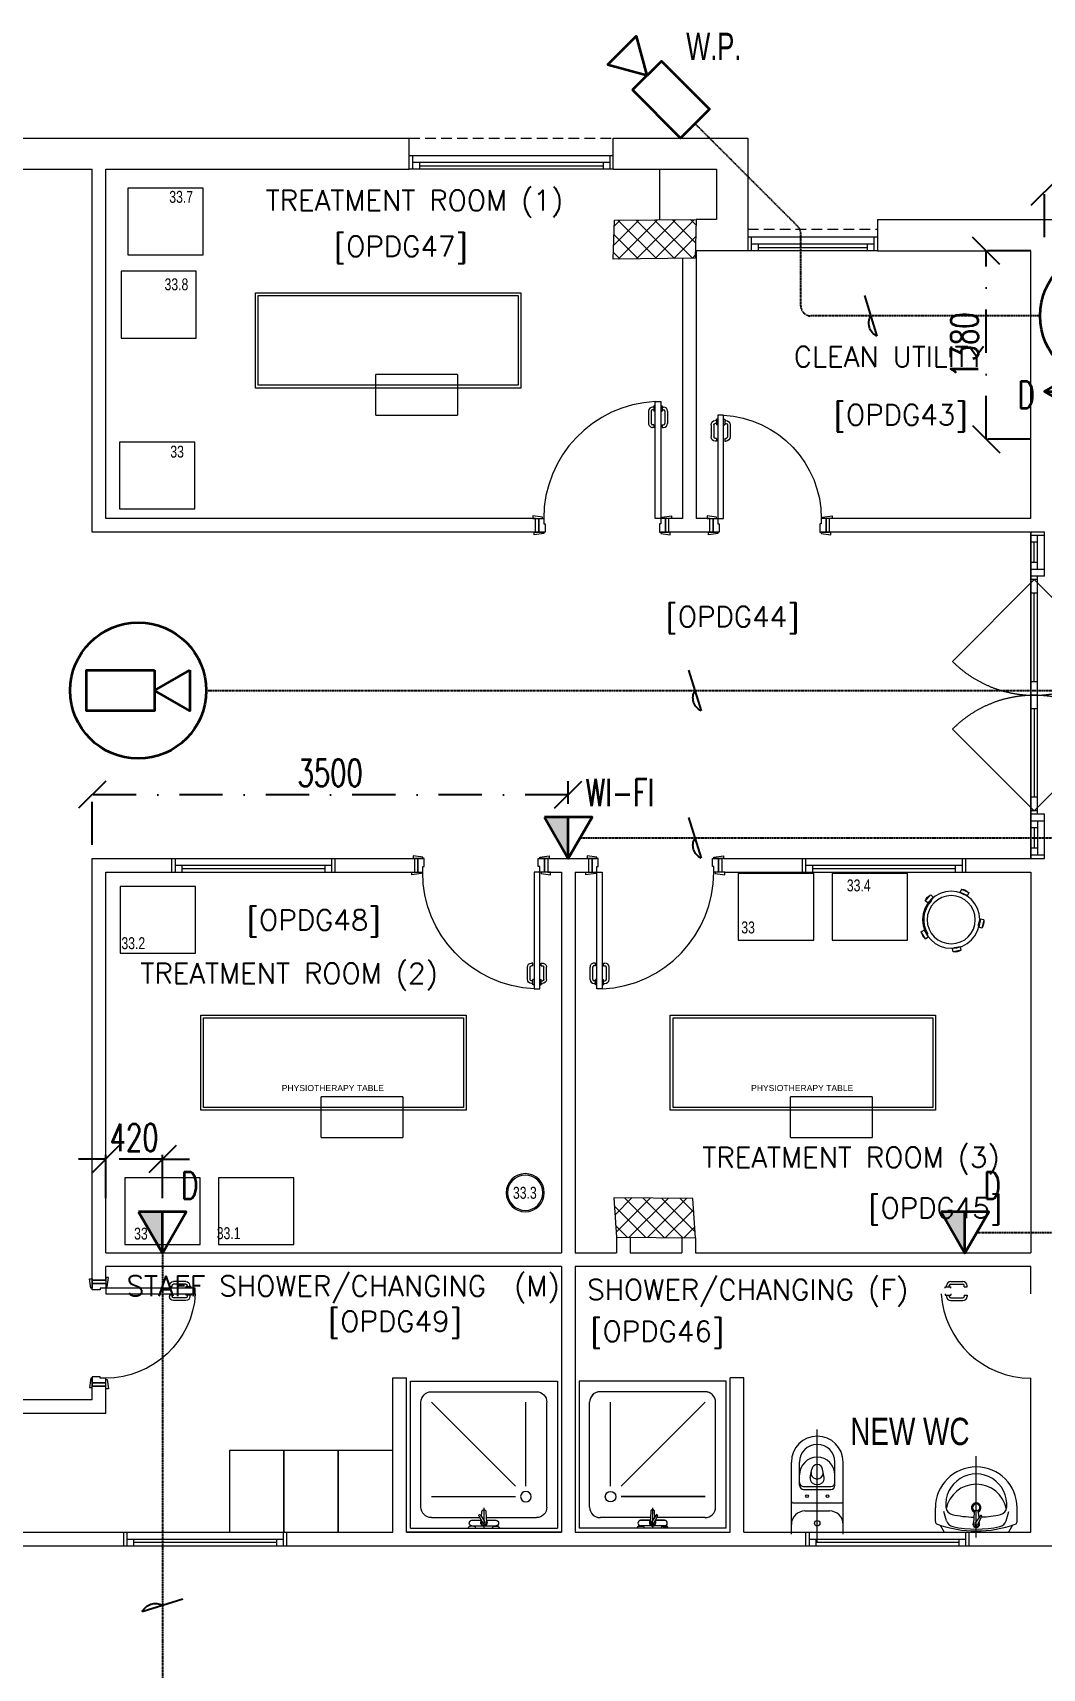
# Model space of a CAD drawing. Header units: inches. Extents: x -12418 to 57169, y -29325 to 19878.
# Drawn here: x 29742 to 37162, y -1847 to 10177 of the extents above; entities that cross this region are included whole.
import ezdxf

# ---------------------------------------------------------------- set-up
doc = ezdxf.new("R2010")
doc.units = ezdxf.units.IN
doc.header["$LTSCALE"] = 25
doc.header["$MEASUREMENT"] = 0
for name, pattern in [('00-Ground Floor$0$DASHED', [0.75, 0.5, -0.25]), ('00-Ground Floor$0$HIDDEN2', [0.1875, 0.125, -0.0625]), ('DASHDOT', [25.4, 12.7, -6.35, 0, -6.35])]:
    doc.linetypes.add(name, pattern=pattern)
doc.layers.get('0').update_dxf_attribs({"color": 8})
doc.layers.get('Defpoints').update_dxf_attribs({"color": 8})
doc.layers.add('0 @ 50', color=8, linetype='Continuous')
doc.layers.add('T-WIRE', color=140, linetype='Continuous')
for name, color, linetype, lineweight in [('00-Ground Floor$0$72_EGR_BASE_TEXT', 252, 'Continuous', 5), ('00-Ground Floor$0$72_EGR_EQP_TAG', 142, 'Continuous', 5), ('00-Ground Floor$0$Aluminum', 251, 'Continuous', 5), ('00-Ground Floor$0$C-HYDR-CTCH', 251, 'Continuous', 5), ('00-Ground Floor$0$Hatch', 254, 'Continuous', 5), ('00-Ground Floor$0$LOADING', 253, 'Continuous', 5), ('00-Ground Floor$0$Proj', 251, 'Continuous', 5), ('00-Ground Floor$0$SANIT', 250, 'Continuous', 5), ('00-Ground Floor$0$Walls', 251, 'Continuous', 5), ('00-Ground Floor$0$Wooden Joinery', 251, 'Continuous', 5), ('E-LITE-CLNG-CNDT', 6, 'DASHDOT', 35), ('E-POWR-TEXT', 6, 'Continuous', 25), ('T-DATA-CLNG-COND', 51, 'DASHDOT', 25), ('T-DATA-DEVC-TYPE', 2, 'Continuous', 25), ('T-DATA-DIM', 251, 'DASHDOT', 25), ('T-DATA-WALL @ 100', 33, 'Continuous', 35), ('T-SERT-CLNG @ 100', 60, 'Continuous', 35), ('T-SERT-WALL @ 100', 54, 'Continuous', 35)]:
    doc.layers.add(name, color=color, linetype=linetype, lineweight=lineweight)
doc.styles.add('00-Ground Floor$0$list_ghTextstyle', font='romans.shx', dxfattribs={"height": 0.25})
doc.styles.add('00-Ground Floor$0$SIMPLEX', font='SIMPLEX.shx', dxfattribs={"height": 150})
doc.styles.add('00-Ground Floor$0$X3G_ENTITY_257CFD', font='swisscl.ttf', dxfattribs={"height": 200})
doc.styles.add('00-Ground Floor$0$X3G_ENTITY_2587F5', font='swisscl.ttf', dxfattribs={"height": 200})
doc.styles.add('DC_Elc_Romans', font='elc_romans.shx', dxfattribs={"width": 0.7})
doc.styles.add('DC_Simplex', font='SIMPLEX.shx', dxfattribs={"width": 0.7})
doc.dimstyles.new('DevCad-MM', dxfattribs={"dimscale": 0.01, "dimtxt": 2, "dimasz": 2, "dimexe": 1, "dimexo": 1, "dimgap": 0.6, "dimtad": 1, "dimdec": 0, "dimrnd": 10, "dimzin": 1, "dimdsep": 46, "dimtxsty": 'DC_Simplex', "dimblk1": 'OBLIQUE', "dimblk2": 'OBLIQUE', "dimsah": 1, "dimcen": 3, "dimclrd": 256, "dimclre": 256, "dimclrt": 45, "dimadec": 0, "dimazin": 0, "dimtfac": 1, "dimtdec": 0, "dimtix": 1, "dimtmove": 2, "dimatfit": 2, "dimldrblk": 'OBLIQUE', "dimfxl": 1, "dimtolj": 1, "dimtzin": 0, "dimarcsym": 0})

# ---------------------------------------------------------------- blocks, each defined once
blk = doc.blocks.new('00-Ground Floor$0$door1700')
at = {"layer": '00-Ground Floor$0$Aluminum', "linetype": '00-Ground Floor$0$DASHED', "ltscale": 300}
for p, q in [((34940, 89348), (35541, 89949)), ((36640, 89348), (36039, 89949)), ((34940, 89348), (35541, 88747)), ((36640, 89348), (36039, 88747))]:
    blk.add_line(p, q, dxfattribs=at)
at = {"layer": '00-Ground Floor$0$Aluminum'}
for p, q in [((34915, 89423), (34590, 89423)), ((34615, 89423), (34615, 89323)), ((34865, 89373), (34615, 89373)), ((34665, 89373), (34665, 89323)), ((34815, 89348), (34665, 89348)), ((34815, 89373), (34815, 89323)), ((34865, 89423), (34865, 89323)), ((34915, 89423), (34915, 89323)), ((36665, 89373), (34915, 89373)), ((34940, 89373), (34940, 89323)), ((35040, 89373), (35040, 89323)), ((35690, 89348), (35040, 89348)), ((35690, 89373), (35690, 89323)), ((35790, 89373), (35790, 89323)), ((35890, 89373), (35890, 89323)), ((35890, 89348), (36540, 89348)), ((36540, 89373), (36540, 89323)), ((36640, 89373), (36640, 89323)), ((36990, 89423), (36665, 89423)), ((36665, 89423), (36665, 89323)), ((36715, 89423), (36715, 89323)), ((36715, 89373), (36965, 89373)), ((36765, 89373), (36765, 89323)), ((36765, 89348), (36915, 89348)), ((36915, 89373), (36915, 89323)), ((36965, 89423), (36965, 89323)), ((36990, 89323), (34590, 89323)), ((34590, 89323), (36990, 89323))]:
    blk.add_line(p, q, dxfattribs=at)
at = {"layer": '00-Ground Floor$0$Aluminum', "linetype": '00-Ground Floor$0$DASHED', "ltscale": 300}
for centre, start, end in [((34940, 89348), 315, 45), ((36640, 89348), 135, 225)]:
    blk.add_arc(centre, 850, start, end, dxfattribs=at)
blk = doc.blocks.new('00-Ground Floor$0$A$C72370EFE')
at = {"layer": '00-Ground Floor$0$Wooden Joinery'}
for p, q in [((-0.05, -0.07), (-0.05, -0.16)), ((-0.03, -0.07), (-0.03, -0.16)), ((-0.01, -0.04), (-0.02, -0.04)), ((-0.01, -0.06), (-0.02, -0.06)), ((-0.01, -0.03), (-0.01, -0.07)), ((0, -0.03), (-0.01, -0.03)), ((0, -0.07), (-0.01, -0.07)), ((0.04, -0.03), (0.05, -0.03)), ((0.04, -0.07), (0.05, -0.07)), ((0.05, -0.03), (0.05, -0.07)), ((0.05, -0.04), (0.06, -0.04)), ((0.05, -0.06), (0.06, -0.06)), ((0.07, -0.07), (0.07, -0.16)), ((0.09, -0.07), (0.09, -0.16)), ((-0.01, -0.17), (-0.02, -0.17)), ((-0.01, -0.19), (-0.02, -0.19)), ((-0.01, -0.17), (-0.01, -0.19)), ((0.05, -0.17), (0.06, -0.17)), ((0.05, -0.17), (0.05, -0.19)), ((0.05, -0.19), (0.06, -0.19))]:
    blk.add_line(p, q, dxfattribs=at)
for centre, radius, start, end in [((-0.02, -0.07), 0.03, 90, 180), ((-0.02, -0.07), 0.01, 90, 180), ((0.06, -0.07), 0.03, 0, 90), ((0.06, -0.07), 0.01, 0, 90), ((-0.02, -0.16), 0.03, 180, 270), ((-0.02, -0.16), 0.01, 180, 270), ((0.06, -0.16), 0.01, 270, 0), ((0.06, -0.16), 0.03, 270, 0)]:
    blk.add_arc(centre, radius, start, end, dxfattribs=at)
blk = doc.blocks.new('00-Ground Floor$0$A$C268A7CF0')
at = {"layer": '00-Ground Floor$0$Wooden Joinery'}
for points in [[(80, 759), (80, 769), (10, 779), (10, 759)], [(740, 759), (740, 769), (810, 779), (810, 759)], [(70, 659), (70, 649), (0, 639), (0, 659)], [(120, 659), (120, 0), (80, 0), (80, 659)], [(750, 659), (750, 649), (820, 639), (820, 659)]]:
    blk.add_lwpolyline(points, close=True, dxfattribs=at)
for points in [[(45, 659), (45, 759), (20, 759), (20, 659), (45, 659)], [(45, 659), (80, 659), (80, 699), (90, 699), (90, 759), (45, 759), (45, 659)], [(775, 659), (740, 659), (740, 699), (730, 699), (730, 759), (775, 759), (775, 659)], [(775, 659), (775, 759), (800, 759), (800, 659), (775, 659)]]:
    blk.add_lwpolyline(points, dxfattribs=at)
blk.add_arc((80, 659), 660, 273.4748, 0, dxfattribs=at)
at = {"layer": '00-Ground Floor$0$Wooden Joinery', "xscale": 999.9999999998854, "yscale": 999.9999999998854, "zscale": 999.9999999998854, "rotation": 180}
blk.add_blockref('00-Ground Floor$0$A$C72370EFE', (120, 0), dxfattribs=at)
blk = doc.blocks.new('00-Ground Floor$0$A$C5DAD61B4')
at = {"layer": '00-Ground Floor$0$Wooden Joinery'}
for points in [[(80, 959), (80, 969), (10, 979), (10, 959)], [(940, 959), (940, 969), (1010, 979), (1010, 959)], [(70, 859), (70, 849), (0, 839), (0, 859)], [(120, 859), (120, 0), (80, 0), (80, 859)], [(950, 859), (950, 849), (1020, 839), (1020, 859)]]:
    blk.add_lwpolyline(points, close=True, dxfattribs=at)
for points in [[(45, 859), (45, 959), (20, 959), (20, 859), (45, 859)], [(45, 859), (80, 859), (80, 899), (90, 899), (90, 959), (45, 959), (45, 859)], [(975, 859), (940, 859), (940, 899), (930, 899), (930, 959), (975, 959), (975, 859)], [(975, 859), (975, 959), (1000, 959), (1000, 859), (975, 859)]]:
    blk.add_lwpolyline(points, dxfattribs=at)
blk.add_arc((80, 859), 860, 272.666, 0, dxfattribs=at)
at = {"layer": '00-Ground Floor$0$Wooden Joinery', "xscale": 999.9999999998854, "yscale": 999.9999999998854, "zscale": 999.9999999998854, "rotation": 180}
blk.add_blockref('00-Ground Floor$0$A$C72370EFE', (120, 0), dxfattribs=at)
blk = doc.blocks.new('00-Ground Floor$0$A$C5FCA3E6B')
at = {"layer": '00-Ground Floor$0$Wooden Joinery'}
for points in [[(80, 859), (80, 869), (10, 879), (10, 859)], [(840, 859), (840, 869), (910, 879), (910, 859)], [(70, 759), (70, 749), (0, 739), (0, 759)], [(120, 759), (120, 0), (80, 0), (80, 759)], [(850, 759), (850, 749), (920, 739), (920, 759)]]:
    blk.add_lwpolyline(points, close=True, dxfattribs=at)
for points in [[(45, 759), (45, 859), (20, 859), (20, 759), (45, 759)], [(45, 759), (80, 759), (80, 799), (90, 799), (90, 859), (45, 859), (45, 759)], [(875, 759), (840, 759), (840, 799), (830, 799), (830, 859), (875, 859), (875, 759)], [(875, 759), (875, 859), (900, 859), (900, 759), (875, 759)]]:
    blk.add_lwpolyline(points, dxfattribs=at)
blk.add_arc((80, 759), 760, 273.0171, 0, dxfattribs=at)
at = {"layer": '00-Ground Floor$0$Wooden Joinery', "xscale": 999.9999999998854, "yscale": 999.9999999998854, "zscale": 999.9999999998854, "rotation": 180}
blk.add_blockref('00-Ground Floor$0$A$C72370EFE', (120, 0), dxfattribs=at)
blk = doc.blocks.new('00-Ground Floor$0$SHOWER TRAY 80x80')
at = {"layer": '00-Ground Floor$0$SANIT'}
for p, q in [((0, 0), (0, 0.8)), ((0.8, 0.8), (0, 0.8)), ((0.1143, 0.7429), (0.6857, 0.7429)), ((0.8, 0), (0.8, 0.8)), ((0.0571, 0.4124), (0.0571, 0.6857)), ((0.2286, 0.6286), (0.6857, 0.6286)), ((0.7429, 0.1143), (0.7429, 0.6857)), ((0.1714, 0.1143), (0.1714, 0.5714)), ((0.2286, 0.5714), (0.6857, 0.1143)), ((0.01, 0.455), (0.01, 0.475)), ((0.0163, 0.475), (0.01, 0.475)), ((0.0125, 0.455), (0.01, 0.455)), ((0.0125, 0.335), (0.0125, 0.465)), ((0.0425, 0.4133), (0.0425, 0.465)), ((0.11, 0.4), (0, 0.4)), ((0.0667, 0.3728), (0.0271, 0.3939)), ((0.0895, 0.4105), (0.0316, 0.4139)), ((0.0407, 0.3866), (0.0316, 0.3861)), ((0.0715, 0.3808), (0.0334, 0.4058)), ((0.0425, 0.335), (0.0425, 0.3857)), ((0.0571, 0.1143), (0.0571, 0.3779)), ((0.0608, 0.3878), (0.0895, 0.3895)), ((0.01, 0.345), (0.01, 0.325)), ((0.0125, 0.345), (0.01, 0.345)), ((0.0163, 0.325), (0.01, 0.325)), ((0, 0), (0.8, 0)), ((0.1143, 0.0571), (0.6857, 0.0571))]:
    blk.add_line(p, q, dxfattribs=at)
blk.add_circle((0.1714, 0.6286), 0.0286, dxfattribs=at)
for centre, radius, start, end in [((0.1143, 0.6857), 0.0571, 90, 180), ((0.6857, 0.6857), 0.0571, 360, 90), ((0, 0.475), 0.01, 0, 90), ((0, 0.455), 0.01, 270, 0), ((0.0275, 0.465), 0.015, 0, 180), ((0.03, 0.4), 0.0175, 49.63201, 309.25255), ((0.03, 0.4), 0.014, 83.26708, 276.73292), ((0.03, 0.4), 0.00676, 54.04228, 244.58733), ((0.0691, 0.3768), 0.00467, 239.31481, 59.31481), ((0.0895, 0.4), 0.0105, 270, 90), ((0, 0.345), 0.01, 0, 90), ((0, 0.325), 0.01, 270, 0), ((0.0275, 0.335), 0.015, 180, 0), ((0.1143, 0.1143), 0.0571, 180, 270), ((0.6857, 0.1143), 0.0571, 270, 360)]:
    blk.add_arc(centre, radius, start, end, dxfattribs=at)
blk = doc.blocks.new('00-Ground Floor$0$WM00001-P')
at = {"layer": '00-Ground Floor$0$LOADING'}
for radius in [0.14, 0.13]:
    blk.add_circle((0, 0), radius, dxfattribs=at)
blk = doc.blocks.new('00-Ground Floor$0$stool')
at = {"layer": '00-Ground Floor$0$LOADING', "extrusion": (-2.75759e-10, 1.16581e-09, -1)}
for p, q in [((-948878, -390239, 0), (-948920, -390282, 0)), ((-948901, -390299, 0), (-948920, -390282, 0)), ((-948860, -390256, 0), (-948901, -390299, 0)), ((-948874, -390285, 0), (-948881, -390278, 0)), ((-948860, -390256, 0), (-948878, -390239, 0)), ((-948653, -390197, 0), (-948663, -390219, 0)), ((-948663, -390219, 0), (-948609, -390245, 0)), ((-948653, -390197, 0), (-948599, -390223, 0)), ((-948599, -390223, 0), (-948609, -390245, 0)), ((-948514, -390419, 0), (-948526, -390478, 0)), ((-948489, -390424, 0), (-948514, -390419, 0)), ((-948489, -390424, 0), (-948502, -390483, 0)), ((-948948, -390510, 0), (-948927, -390497, 0)), ((-948918, -390562, 0), (-948948, -390510, 0)), ((-948897, -390549, 0), (-948927, -390497, 0)), ((-948918, -390562, 0), (-948897, -390549, 0)), ((-948900, -390524, 0), (-948909, -390529, 0)), ((-948502, -390483, 0), (-948526, -390478, 0)), ((-948660, -390622, 0), (-948719, -390634, 0)), ((-948714, -390658, 0), (-948719, -390634, 0)), ((-948655, -390647, 0), (-948714, -390658, 0)), ((-948655, -390647, 0), (-948660, -390622, 0))]:
    blk.add_line(p, q, dxfattribs=at)
for radius in [210, 177]:
    blk.add_circle((948728, -390422, 0), radius, dxfattribs=at)
for centre, radius, start, end in [((948728, -390422, 0), 200, 329.385, 43.147), ((948835, -390321, 0), 92.5, 24.6225, 62.4718), ((948944, -390217, 0), 92.5, 204.6225, 242.4718), ((948598, -390154, 0), 92.5, 276.8567, 314.706), ((948664, -390289, 0), 92.5, 96.8567, 134.706), ((948434, -390467, 0), 92.5, 353.1232, 30.9725), ((948581, -390435, 0), 92.5, 173.1232, 210.9725), ((948857, -390492, 0), 92.5, 311.2934, 349.1427), ((948988, -390567, 0), 92.5, 131.2934, 169.1427), ((948672, -390714, 0), 92.5, 59.9688, 97.8181), ((948701, -390567, 0), 92.5, 239.9688, 277.8181)]:
    blk.add_arc(centre, radius, start, end, dxfattribs=at)
blk = doc.blocks.new('00-Ground Floor$0$H.A.2.3_Second Floor Plan$0$A$C64EB3589')
for p, q in [((-1107, 924, -10), (-507, 924, -10)), ((-1107, 924, -10), (-1107, 624, -10)), ((-507, 624, -10), (-507, 924, -10)), ((-507, 624, -10), (-1107, 624, -10))]:
    blk.add_line(p, q)
at = {"elevation": -10}
for points in [[(-1991, 24), (-41, 24), (-41, 724), (-1991, 724)], [(-1991, 24), (-41, 24), (-41, 724), (-1991, 724)], [(-1991, 24), (-41, 24), (-41, 724), (-1991, 724)], [(-1991, 24), (-41, 24), (-41, 724), (-1991, 724)], [(-1971, 44), (-61, 44), (-61, 704), (-1971, 704)], [(-1971, 44), (-61, 44), (-61, 704), (-1971, 704)], [(-1971, 44), (-61, 44), (-61, 704), (-1971, 704)], [(-1971, 44), (-61, 44), (-61, 704), (-1971, 704)]]:
    blk.add_lwpolyline(points, close=True, dxfattribs=at)
blk = doc.blocks.new('00-Ground Floor$0$ELECTROTHERAPY UNIT')
at = {"layer": '00-Ground Floor$0$LOADING', "elevation": 0}
blk.add_lwpolyline([(-952368, -379388), (-952922, -379388), (-952922, -379879), (-952368, -379879)], close=True, dxfattribs=at)
blk = doc.blocks.new('00-Ground Floor$0$PRESSOTHERAPY')
at = {"layer": '00-Ground Floor$0$LOADING', "elevation": 0}
blk.add_lwpolyline([(-952462, -380062), (-951908, -380062), (-951908, -379571), (-952462, -379571)], close=True, dxfattribs=at)
blk = doc.blocks.new('00-Ground Floor$0$VACUUM THERAPY')
at = {"layer": '00-Ground Floor$0$LOADING', "elevation": 0}
blk.add_lwpolyline([(-947952, -377824), (-947399, -377824), (-947399, -377333), (-947952, -377333)], close=True, dxfattribs=at)
blk = doc.blocks.new('00-Ground Floor$0$MAGNETOTHERAPY')
at = {"layer": '00-Ground Floor$0$LOADING'}
blk.add_lwpolyline([(-953179, -373397), (-952626, -373397), (-952626, -372905), (-953179, -372905)], close=True, dxfattribs=at)
blk = doc.blocks.new('00-Ground Floor$0$HYDRO COLD')
at = {"layer": '00-Ground Floor$0$LOADING', "elevation": 0}
blk.add_lwpolyline([(-952550, -375493), (-953104, -375493), (-953104, -375984), (-952550, -375984)], close=True, dxfattribs=at)
blk = doc.blocks.new('00-Ground Floor$0$HYDRO HOT')
at = {"layer": '00-Ground Floor$0$LOADING', "elevation": 0}
blk.add_lwpolyline([(-952414, -375984), (-951860, -375984), (-951860, -375493), (-952414, -375493)], close=True, dxfattribs=at)
blk = doc.blocks.new('00-Ground Floor$0$A$C37be4daf')
at = {"layer": '00-Ground Floor$0$Aluminum'}
for p, q in [((1416, 598), (216, 598)), ((1416, 498), (216, 498)), ((241, 498), (241, 598)), ((1391, 548), (241, 548)), ((291, 548), (291, 598)), ((291, 573), (1341, 573)), ((1341, 548), (1341, 598)), ((1391, 498), (1391, 598))]:
    blk.add_line(p, q, dxfattribs=at)
at = {"layer": '00-Ground Floor$0$Walls'}
for p, q in [((216, 498), (216, 598)), ((1416, 498), (1416, 598))]:
    blk.add_line(p, q, dxfattribs=at)
blk = doc.blocks.new('00-Ground Floor')
at = {"layer": '00-Ground Floor$0$Hatch'}
h = blk.add_hatch(dxfattribs=at)
h.set_pattern_fill('ANSI37', color=256, scale=30)
h.set_pattern_definition([(45, (-1981.42, -13099.68), (-67.35192, 67.35192), []), (135, (-1981.42, -13099.68), (-67.35192, -67.35192), [])])
h.paths.add_polyline_path([(48971, 8818), (48367, 8810), (48371, 8522), (48975, 8530)])
h.paths.add_polyline_path([(41810, 8810), (41227, 8805), (41207, 8514), (41791, 8519)])
h.paths.add_polyline_path([(27434, 8803), (26834, 8799), (26829, 8506), (27428, 8510)])
h.paths.add_polyline_path([(34619, 8805), (34018, 8798), (34009, 8512), (34611, 8520)])
h.paths.add_polyline_path([(20214, 8812), (19608, 8790), (19622, 8498), (20229, 8520)])
h.paths.add_polyline_path([(13478, 8802), (12256, 8826), (12249, 8530), (13471, 8506)])
h.paths.add_polyline_path([(13492, 1602), (12277, 1586), (12263, 1294), (13478, 1309)])
h.paths.add_polyline_path([(13466, -5591), (12263, -5607), (12257, -5900), (13460, -5884)])
h.paths.add_polyline_path([(13484, -12790), (12288, -12801), (12290, -13096), (13487, -13084)])
h.paths.add_polyline_path([(5849, -12788), (5246, -12792), (5256, -13077), (5860, -13073)])
h.paths.add_polyline_path([(5834, -5590), (5237, -5588), (5237, -5889), (5834, -5891)])
h.paths.add_polyline_path([(5844, 1600), (5224, 1601), (5214, 1298), (5833, 1297)])
h.paths.add_polyline_path([(5820, 8779), (5220, 8794), (5216, 8504), (5817, 8489)])
h.paths.add_polyline_path([(-1379, 8777), (-1981, 8800), (-1980, 8512), (-1377, 8489)])
h.paths.add_polyline_path([(-1371, -5601), (-1973, -5608), (-1970, -5900), (-1368, -5893)])
h.paths.add_polyline_path([(-1354, -12796), (-1952, -12797), (-1947, -13097), (-1349, -13096)])
h.paths.add_polyline_path([(20233, -12782), (19627, -12795), (19633, -13097), (20239, -13084)])
h.paths.add_polyline_path([(20227, -5590), (19632, -5608), (19634, -5904), (20229, -5887)])
h.paths.add_polyline_path([(20218, 1618), (19619, 1610), (19623, 1310), (20222, 1318)])
h.paths.add_polyline_path([(27418, 1603), (26816, 1607), (26821, 1315), (27422, 1311)])
h.paths.add_polyline_path([(27422, -5580), (26818, -5597), (26832, -5898), (27432, -5876)])
h.paths.add_polyline_path([(27438, -12796), (26834, -12789), (26832, -13075), (27436, -13082)])
h.paths.add_polyline_path([(34637, -12785), (34039, -12800), (34048, -13100), (34646, -13085)])
h.paths.add_polyline_path([(34629, -5597), (34028, -5595), (34029, -5892), (34630, -5894)])
h.paths.add_polyline_path([(34593, 1607), (34012, 1611), (34032, 1322), (34613, 1317)])
h.paths.add_polyline_path([(41796, 1606), (41199, 1620), (41201, 1328), (41798, 1314)])
h.paths.add_polyline_path([(41797, -5593), (41229, -5600), (41231, -5894), (41799, -5887)])
h.paths.add_polyline_path([(41834, -12790), (41229, -12792), (41230, -13097), (41836, -13094)])
h.paths.add_polyline_path([(49008, -12790), (48421, -12774), (48407, -13081), (48995, -13097)])
h.paths.add_polyline_path([(48993, -5591), (48389, -5590), (48388, -5886), (48991, -5887)])
at = {"layer": '00-Ground Floor$0$Aluminum'}
for p, q in [((34009, 9273, 0), (32509, 9273, 0)), ((32534, 9273, 0), (32534, 9173, 0)), ((33984, 9273, 0), (33984, 9173, 0)), ((34009, 9173, 0), (32509, 9173, 0)), ((33984, 9223, 0), (32534, 9223, 0)), ((32584, 9223, 0), (32584, 9173, 0)), ((32584, 9198, 0), (33934, 9198, 0)), ((33934, 9223, 0), (33934, 9173, 0)), ((35950, 8673, 0), (34998, 8673, 0)), ((35023, 8673, 0), (35023, 8573, 0)), ((35925, 8673, 0), (35925, 8573, 0)), ((35950, 8573, 0), (34998, 8573, 0)), ((35925, 8623, 0), (35023, 8623, 0)), ((35073, 8623, 0), (35073, 8573, 0)), ((35073, 8598, 0), (35875, 8598, 0)), ((35875, 8623, 0), (35875, 8573, 0)), ((36459, 956, 0), (36459, 966, 0)), ((36479, 956, 0), (36479, 966, 0)), ((36489, 996, 0), (36579, 996, 0)), ((36489, 976, 0), (36579, 976, 0)), ((36589, 956, 0), (36589, 966, 0)), ((36609, 956, 0), (36609, 966, 0)), ((36449, 956, 0), (36489, 956, 0)), ((36449, 946, 0), (36449, 956, 0)), ((36449, 906, 0), (36449, 896, 0)), ((36449, 896, 0), (36489, 896, 0)), ((36459, 896, 0), (36459, 886, 0)), ((36479, 896, 0), (36479, 886, 0)), ((36489, 946, 0), (36489, 956, 0)), ((36489, 906, 0), (36489, 896, 0)), ((36489, 876, 0), (36579, 876, 0)), ((36489, 856, 0), (36579, 856, 0)), ((36589, 956, 0), (36609, 956, 0)), ((36589, 896, 0), (36589, 886, 0)), ((36589, 896, 0), (36609, 896, 0)), ((36609, 896, 0), (36609, 886, 0))]:
    blk.add_line(p, q, dxfattribs=at)
at = {"layer": '00-Ground Floor$0$Aluminum', "color": 61, "true_color": 0xedee99}
for centre, radius, start, end in [((36489, 966, 0), 30, 90, 180), ((36489, 966, 0), 10, 90, 180), ((36579, 966, 0), 30, 0, 90), ((36579, 966, 0), 10, 0, 90), ((37078, 946, 0), 660, 183.4748, 270), ((36489, 886, 0), 30, 180, 270), ((36489, 886, 0), 10, 180, 270), ((36579, 886, 0), 10, 270, 0), ((36579, 886, 0), 30, 270, 0)]:
    blk.add_arc(centre, radius, start, end, dxfattribs=at)
at = {"layer": '00-Ground Floor$0$C-HYDR-CTCH', "flags": 128}
for points in [[(34009, 8512), (34018, 8798), (34619, 8805), (34611, 8520), (34009, 8512)], [(34012, 1611), (34032, 1322), (34613, 1317), (34593, 1607), (34012, 1611)]]:
    blk.add_lwpolyline(points, dxfattribs=at)
at = {"layer": '00-Ground Floor$0$LOADING', "elevation": 0}
for points in [[(31188, -847), (31588, -847), (31588, -247), (31188, -247)], [(31588, -847), (31988, -847), (31988, -247), (31588, -247)], [(31988, -847), (32388, -847), (32388, -247), (31988, -247)]]:
    blk.add_lwpolyline(points, close=True, dxfattribs=at)
at = {"layer": '00-Ground Floor$0$Proj', "linetype": '00-Ground Floor$0$HIDDEN2', "ltscale": 25}
for p, q in [((32509, 9403, 0), (34009, 9403, 0)), ((34998, 8732, 0), (35950, 8732, 0))]:
    blk.add_line(p, q, dxfattribs=at)
at = {"layer": '00-Ground Floor$0$SANIT'}
for p, q in [((33758, 263, 0), (33758, -817, 0)), ((34838, 263, 0), (33758, 263, 0)), ((34838, -817, 0), (34838, 263, 0)), ((34684, 185, 0), (33912, 185, 0)), ((33835, -663, 0), (33835, 108, 0)), ((33989, -509, 0), (33989, 108, 0)), ((34067, -509, 0), (34684, 108, 0)), ((34761, -663, 0), (34761, 108, 0)), ((35508, -921, 0), (35508, -91, 0)), ((35318, -861, 0), (35318, -331, 0)), ((35378, -502, 0), (35378, -331, 0)), ((35638, -502, 0), (35638, -331, 0)), ((35698, -861, 0), (35698, -331, 0)), ((36677, -887, 0), (36677, -287, 0)), ((35457, -445, 0), (35469, -383, 0)), ((35559, -445, 0), (35547, -383, 0)), ((34684, -586, 0), (34067, -586, 0)), ((35408, -512, 0), (35608, -512, 0)), ((35408, -532, 0), (35608, -532, 0)), ((34284, -697, 0), (34279, -775, 0)), ((34324, -721, 0), (34290, -772, 0)), ((34298, -669, 0), (34298, -817, 0)), ((34314, -735, 0), (34312, -697, 0)), ((35328, -632, 0), (35688, -632, 0)), ((35418, -691, 0), (35598, -691, 0)), ((36377, -769, 0), (36377, -667, 0)), ((36459, -763, 0), (36439, -694, 0)), ((36441, -608, 0), (36441, -608, 0)), ((36662, -700, 0), (36657, -783, 0)), ((36692, -700, 0), (36695, -742, 0)), ((36896, -763, 0), (36916, -694, 0)), ((36977, -769, 0), (36977, -667, 0)), ((34838, -817, 0), (33758, -817, 0)), ((34281, -740, 0), (33912, -740, 0)), ((34197, -795, 0), (34197, -804, 0)), ((34224, -804, 0), (34197, -804, 0)), ((34280, -760, 0), (34210, -760, 0)), ((34386, -801, 0), (34210, -801, 0)), ((34224, -801, 0), (34224, -804, 0)), ((34335, -727, 0), (34306, -781, 0)), ((34316, -762, 0), (34317, -775, 0)), ((34386, -760, 0), (34317, -760, 0)), ((34684, -740, 0), (34328, -740, 0)), ((34372, -801, 0), (34372, -804, 0)), ((34372, -804, 0), (34399, -804, 0)), ((34399, -795, 0), (34399, -804, 0)), ((36412, -795, 0), (36442, -847, 0)), ((36705, -726, 0), (36670, -780, 0)), ((36716, -733, 0), (36686, -790, 0)), ((36696, -770, 0), (36697, -783, 0)), ((36943, -795, 0), (36913, -847, 0)), ((36442, -847, 0), (36913, -847, 0))]:
    blk.add_line(p, q, dxfattribs=at)
for centre, radius in [((33989, -586, 0), 38.6), ((35433, -582, 0), 10), ((35583, -582, 0), 10), ((35508, -781, 0), 20)]:
    blk.add_circle(centre, radius, dxfattribs=at)
for centre, radius, start, end in [((33912, 108, 0), 77.1, 90, 180), ((34684, 108, 0), 77.1, 0, 90), ((35508, -331, 0), 190, 0, 180), ((35508, -331, 0), 130, 0, 180), ((35508, -426, 0), 130, 0, 180), ((35508, -390, 0), 40, 10.5711, 169.4289), ((35496, -453, 0), 40, 169.4289, 231.525), ((35503, -414, 0), 40, 169.4289, 256.4176), ((35508, -396, 0), 58.8, 256.4176, 283.5824), ((35512, -414, 0), 40, 283.5824, 10.5711), ((35520, -453, 0), 40, 308.475, 10.5711), ((36677, -667, 0), 300, 0, 180), ((36677, -644, 0), 225, 354.8142, 185.1858), ((35408, -482, 0), 30, 180, 270), ((35408, -502, 0), 30, 180, 270), ((35508, -438, 0), 58.8, 231.525, 308.475), ((35608, -482, 0), 30, 270, 0), ((35608, -502, 0), 30, 270, 0), ((36677, -719, 0), 225, 10.6097, 169.3903), ((33912, -663, 0), 77.1, 180, 270), ((34298, -697, 0), 14.2, 0, 180), ((34329, -724, 0), 6.3, 329.3148, 149.3148), ((34684, -663, 0), 77.1, 270, 0), ((35328, -622, 0), 10, 180, 270), ((35418, -791, 0), 100, 90, 180), ((35598, -791, 0), 100, 0, 90), ((35688, -622, 0), 10, 270, 0), ((36513, -658, 0), 60, 185.1858, 257.9117), ((36677, 110, 0), 846, 257.9117, 268.8428), ((36677, -667, 0), 35, 295.3106, 244.6894), ((36677, -667, 0), 27.5, 297.1496, 242.8504), ((36677, -700, 0), 15, 0, 180), ((36677, 110, 0), 846, 272.5726, 282.0883), ((36842, -658, 0), 60, 282.0883, 354.8142), ((34197, -817, 0), 13.5, 90, 180), ((34210, -780, 0), 20.3, 90, 270), ((34224, -817, 0), 13.5, 0, 90), ((34298, -777, 0), 23.6, 139.632, 39.2526), ((34298, -777, 0), 18.9, 173.2671, 6.7329), ((34298, -777, 0), 9.13, 144.0423, 334.5873), ((34372, -817, 0), 13.5, 90, 180), ((34386, -780, 0), 20.3, 270, 90), ((34399, -817, 0), 13.5, 0, 90), ((36397, -769, 0), 20, 180, 250.1771), ((36677, 8, 0), 846, 250.1771, 289.8229), ((36517, -747, 0), 60, 195.9206, 258.1914), ((36677, 22, 0), 846, 258.1914, 281.8086), ((36677, -786, 0), 25, 139.632, 39.2526), ((36677, -786, 0), 20, 173.318, 6.7329), ((36677, -786, 0), 9.66, 144.0423, 334.5873), ((36677, 110, 0), 846, 271.156, 271.4514), ((36711, -730, 0), 6.66, 329.3148, 149.3148), ((36838, -747, 0), 60, 281.8086, 344.0794), ((36957, -769, 0), 20, 289.8229, 0)]:
    blk.add_arc(centre, radius, start, end, dxfattribs=at)
at = {"layer": '00-Ground Floor$0$Walls'}
for p, q in [((28948, 9403, 0), (32509, 9403, 0)), ((32509, 9173, 0), (32509, 9403, 0)), ((34009, 9403, 0), (34998, 9403, 0)), ((34009, 9173, 0), (34009, 9403, 0)), ((34998, 9403, 0), (34998, 8573, 0)), ((28948, 9173, 0), (30178, 9173, 0)), ((30178, 6506, 0), (30178, 9173, 0)), ((30278, 6606, 0), (30278, 9173, 0)), ((30278, 9173, 0), (32509, 9173, 0)), ((34009, 9173, 0), (34768, 9173, 0)), ((34768, 9173, 0), (34768, 8803, 0)), ((34768, 8803, 0), (34619, 8803, 0)), ((35950, 8803, 0), (37873, 8803, 0)), ((35950, 8803, 0), (35950, 8573, 0)), ((34618, 8573, 0), (34618, 6606, 0)), ((34998, 8573, 0), (34618, 8573, 0)), ((35950, 8573, 0), (37078, 8573, 0)), ((37078, 6606, 0), (37078, 8573, 0)), ((34518, 8518, 0), (34518, 6606, 0)), ((33438, 6506, 0), (30178, 6506, 0)), ((33438, 6606, 0), (30278, 6606, 0)), ((33438, 6506, 0), (33438, 6606, 0)), ((34518, 6606, 0), (34418, 6606, 0)), ((34418, 6506, 0), (34418, 6606, 0)), ((34718, 6506, 0), (34418, 6506, 0)), ((34718, 6606, 0), (34618, 6606, 0)), ((34718, 6506, 0), (34718, 6606, 0)), ((35598, 6506, 0), (35598, 6606, 0)), ((37078, 6606, 0), (35598, 6606, 0)), ((37178, 6506, 0), (35598, 6506, 0)), ((30178, 4106, 0), (32548, 4106, 0)), ((30178, 1006, 0), (30178, 4106, 0)), ((32548, 4106, 0), (32548, 4006, 0)), ((33528, 4106, 0), (33828, 4106, 0)), ((33528, 4106, 0), (33528, 4006, 0)), ((33828, 4106, 0), (33828, 4006, 0)), ((34808, 4106, 0), (34808, 4006, 0)), ((34818, 4106, 0), (37178, 4106, 0)), ((30278, 4006, 0), (32548, 4006, 0)), ((30278, 1206, 0), (30278, 4006, 0)), ((33528, 4006, 0), (33628, 4006, 0)), ((33628, 4006, 0), (33628, 1206, 0)), ((33728, 4006, 0), (33828, 4006, 0)), ((33728, 4006, 0), (33728, 1206, 0)), ((34828, 4006, 0), (37078, 4006, 0)), ((37078, 4006, 0), (37078, 1206, 0)), ((33628, 1368, 0), (33628, 1206, 0)), ((30278, 1206, 0), (33628, 1206, 0)), ((33728, 1206, 0), (34032, 1206, 0)), ((34032, 1322), (34032, 1206)), ((34132, 1321), (34132, 1206)), ((34132, 1206, 0), (34513, 1206, 0)), ((34513, 1318), (34513, 1206)), ((34613, 1317), (34613, 1206)), ((34613, 1206, 0), (37078, 1206, 0)), ((30278, 1006, 0), (30278, 1106, 0)), ((33628, 1106, 0), (30278, 1106, 0)), ((33628, 1106, 0), (33628, -847, 0)), ((37078, 1106, 0), (33728, 1106, 0)), ((33728, 1106, 0), (33728, -847, 0)), ((37078, 1106, 0), (33728, 1106, 0)), ((37078, 906, 0), (37078, 1106, 0)), ((37078, 906, 0), (37078, 1106, 0)), ((37078, 1006, 0), (37078, 1106, 0)), ((30278, 1006, 0), (30178, 1006, 0)), ((32388, 288, 0), (32488, 288, 0)), ((32388, -847, 0), (32388, 288, 0)), ((32488, -847, 0), (32488, 288, 0)), ((34968, 288, 0), (34868, 288, 0)), ((34868, -847, 0), (34868, 288, 0)), ((34968, -847, 0), (34968, 288, 0)), ((37078, -747, 0), (37078, 286, 0)), ((30178, 126, 0), (28978, 126, 0)), ((30178, 126, 0), (30178, 226, 0)), ((30278, 226, 0), (30178, 226, 0)), ((30278, 26, 0), (30278, 226, 0)), ((30278, 26, 0), (29628, 26, 0)), ((37078, -847, 0), (37078, -747, 0)), ((17733, -947, 0), (43418, -947, 0)), ((29628, -847, 0), (32388, -847, 0)), ((32488, -847, 0), (33628, -847, 0)), ((33628, -847, 0), (32488, -847, 0)), ((33728, -847, 0), (34868, -847, 0)), ((34968, -847, 0), (37078, -847, 0))]:
    blk.add_line(p, q, dxfattribs=at)
at = {"layer": '00-Ground Floor$0$Wooden Joinery'}
blk.add_line((34348, 9173, 0), (34348, 8803, 0), dxfattribs=at)
at = {"rotation": 180}
for p in [(32179, 4604, 0), (36814, 4604, 0), (31824, -349, 0), (36839, -349, 0)]:
    blk.add_blockref('00-Ground Floor$0$A$C37be4daf', p, dxfattribs=at)
at = {"layer": '00-Ground Floor$0$Aluminum', "rotation": 270}
blk.add_blockref('00-Ground Floor$0$door1700', (-52245, 41096, 0), dxfattribs=at)
at = {"layer": '00-Ground Floor$0$LOADING'}
for name, p in [('00-Ground Floor$0$ELECTROTHERAPY UNIT', (983363, 388422, 0)), ('00-Ground Floor$0$MAGNETOTHERAPY', (983570, 381329)), ('00-Ground Floor$0$HYDRO COLD', (983483, 382660, 0)), ('00-Ground Floor$0$ELECTROTHERAPY UNIT', (987850, 383384, 0)), ('00-Ground Floor$0$VACUUM THERAPY', (983570, 381329)), ('00-Ground Floor$0$HYDRO HOT', (982798, 379393)), ('00-Ground Floor$0$stool', (985221, 394078)), ('00-Ground Floor$0$ELECTROTHERAPY UNIT', (983340, 381146)), ('00-Ground Floor$0$PRESSOTHERAPY', (983570, 381329))]:
    blk.add_blockref(name, p, dxfattribs=at)
at = {"layer": '00-Ground Floor$0$LOADING', "extrusion": (0, 0, -1), "zscale": -1, "rotation": 180}
for p in [(-33370, 8289, -10), (-32969, 2979, -10), (-36419, 2979, -10)]:
    blk.add_blockref('00-Ground Floor$0$H.A.2.3_Second Floor Plan$0$A$C64EB3589', p, dxfattribs=at)
at = {"layer": '00-Ground Floor$0$LOADING', "extrusion": (2.33844e-18, 2.24019e-05, -1), "xscale": 1000, "yscale": 1000, "zscale": 1000, "rotation": 90.0000000000004}
blk.add_blockref('00-Ground Floor$0$WM00001-P', (-33362, 1649, 0), dxfattribs=at)
at = {"layer": '00-Ground Floor$0$SANIT', "yscale": 1350.000000000878, "zscale": 1350.000000000878}
for p, xscale, rotation in [((32518, -817, 0), -1350.000000000878, 270), ((34838, -817, 0), 1350.000000000878, 90.00000000000001)]:
    blk.add_blockref('00-Ground Floor$0$SHOWER TRAY 80x80', p, dxfattribs=dict(at, xscale=xscale, rotation=rotation))
at = {"layer": '00-Ground Floor$0$Wooden Joinery', "rotation": 180}
blk.add_blockref('00-Ground Floor$0$A$C5DAD61B4', (34438, 7465, 0), dxfattribs=at)
at = {"layer": '00-Ground Floor$0$Wooden Joinery', "xscale": -1}
for name, p, rotation in [('00-Ground Floor$0$A$C5FCA3E6B', (34698, 7365, 0), 180), ('00-Ground Floor$0$A$C268A7CF0', (30937, 1026, 0), 90)]:
    blk.add_blockref(name, p, dxfattribs=dict(at, rotation=rotation))
blk.add_blockref('00-Ground Floor$0$A$C5DAD61B4', (33548, 3147, 0), dxfattribs=at)
at = {"layer": '00-Ground Floor$0$Wooden Joinery'}
blk.add_blockref('00-Ground Floor$0$A$C5DAD61B4', (33808, 3147, 0), dxfattribs=at)
at = {"layer": '00-Ground Floor$0$72_EGR_BASE_TEXT', "style": '00-Ground Floor$0$X3G_ENTITY_2587F5'}
blk.add_text('NEW WC', height=200, dxfattribs=at).set_placement((35751, -206, 0))
at = {"layer": '00-Ground Floor$0$72_EGR_BASE_TEXT', "char_height": 150, "attachment_point": 2, "style": '00-Ground Floor$0$SIMPLEX'}
for s, insert in [('TREATMENT ROOM (1)', (32547, 9019)), ('[OPDG47]', (32447, 8681, 0)), ('CLEAN UTILITY', (36036, 7871)), ('[OPDG43]', (36121, 7443, 0)), ('[OPDG44]', (34885, 5959, 0)), ('[OPDG48]', (31807, 3729, 0)), ('TREATMENT ROOM (2)', (31626, 3336, 0)), ('TREATMENT ROOM (3)', (35756, 1984, 0)), ('[OPDG45]', (36375, 1612, 0)), ('STAFF SHOWER/CHANGING  (M)', (32023, 1038, 0)), ('SHOWER/CHANGING (F)', (34997, 1011)), ('[OPDG49]', (32404, 779, 0)), ('[OPDG46]', (34332, 705, 0))]:
    blk.add_mtext(s, dxfattribs=dict(at, insert=insert))
at = {"layer": '00-Ground Floor$0$72_EGR_EQP_TAG', "char_height": 87.5, "attachment_point": 2, "style": '00-Ground Floor$0$X3G_ENTITY_257CFD'}
for s, insert in [('33.7', (30833, 9014, 0)), ('33.8', (30798, 8371, 0)), ('33', (30803, 7141, 0)), ('33.4', (35813, 3952, 0)), ('33', (35000, 3643, 0)), ('33.2', (30481, 3527, 0)), ('33.3', (33359, 1692, 0)), ('33', (30537, 1392, 0)), ('33.1', (31182, 1395, 0))]:
    blk.add_mtext(s, dxfattribs=dict(at, insert=insert))
at = {"layer": '00-Ground Floor$0$LOADING', "color": 4, "char_height": 45, "width": 1758.97, "attachment_point": 3, "style": '00-Ground Floor$0$list_ghTextstyle'}
for insert in [(32323, 2441), (35773, 2441)]:
    blk.add_mtext('{\\fArial|b0|i0|c0|p34;PHYSIOTHERAPY TABLE}', dxfattribs=dict(at, insert=insert))
blk = doc.blocks.new('*U26')
blk.add_hatch(color=254).paths.add_polyline_path([(-3.03, 1.75), (-3.03, 0), (0, 0)])
blk.add_line((0, 0), (-3.03, 0))
blk.add_lwpolyline([(-3.03, 1.75), (0, 0), (-3.03, -1.75)], close=True)
at = {"layer": 'T-DATA-DEVC-TYPE', "style": 'DC_Simplex', "width": 0.7, "flags": 8}
blk.add_attdef('DC_TYPE', (2.68, 5.63), '', height=2, rotation=360, dxfattribs=at)
blk = doc.blocks.new('*U38')
blk.add_hatch(color=254).paths.add_polyline_path([(-1.75, -3.03), (0, -3.03), (0, 0)])
blk.add_line((0, 0), (0, -3.03))
blk.add_lwpolyline([(-1.75, -3.03), (0, 0), (1.75, -3.03)], close=True)
at = {"layer": 'T-DATA-DEVC-TYPE', "style": 'DC_Simplex', "width": 0.7, "flags": 8}
blk.add_attdef('DC_TYPE', (2.68, 5.63), '', height=2, rotation=360, dxfattribs=at)
blk = doc.blocks.new('*U44')
blk.add_hatch(color=254).paths.add_polyline_path([(-1.75, -3.03), (0, -3.03), (0, 0)])
blk.add_line((0, 0), (0, -3.03))
blk.add_lwpolyline([(-1.75, -3.03), (0, 0), (1.75, -3.03)], close=True)
at = {"layer": 'T-DATA-DEVC-TYPE', "style": 'DC_Simplex', "width": 0.7, "flags": 8}
blk.add_attdef('DC_TYPE', (2.68, 5.63), '', height=2, rotation=360, dxfattribs=at)
blk = doc.blocks.new('*U54')
for points in [[(1.92, 0.07), (-0.35, -1.89), (-3.62, 1.9), (-1.34, 3.86)], [(3.62, -1.9), (1.34, -3.86), (0.78, -0.91)]]:
    blk.add_lwpolyline(points, close=True)
blk.add_circle((0, 0), 5)
blk = doc.blocks.new('*U55')
for points in [[(1.2, 1.5), (1.2, -1.5), (-3.8, -1.5), (-3.8, 1.5)], [(3.8, 1.5), (3.8, -1.5), (1.2, 0)]]:
    blk.add_lwpolyline(points, close=True)
blk.add_circle((0, 0), 5)
blk = doc.blocks.new('W-TEL')
blk.add_line((-66, -213), (66, 213))
blk.add_arc((131, 76), 151, 115.3301, 210.179)
blk = doc.blocks.new('*U118')
at = {"layer": 'T-WIRE', "xscale": -0.006999999999825377, "yscale": 0.006999999999970897, "zscale": 0.006999999999999999}
blk.add_blockref('W-TEL', (0, 0), dxfattribs=at)
blk = doc.blocks.new('_OBLIQUE')
at = {"color": 0, "linetype": 'ByBlock'}
blk.add_line((-0.5, -0.5), (0.5, 0.5), dxfattribs=at)
blk = doc.blocks.new('*D196')
at = {"layer": 'Defpoints', "color": 0, "transparency": 16777216}
for p in [(36750, 8573), (37178, 8573, 0), (37178, 7189, 0)]:
    blk.add_point(p, dxfattribs=at)
at = {"layer": 'T-DATA-DIM', "lineweight": -2, "transparency": 16777216}
for p, q in [((37078, 8573), (36650, 8573)), ((36750, 7189), (36750, 8573)), ((37078, 7189), (36650, 7189))]:
    blk.add_line(p, q, dxfattribs=at)
at = {"layer": 'T-DATA-DIM', "lineweight": -2, "transparency": 16777216, "xscale": 200, "yscale": 200, "zscale": 200}
for p, rotation in [((36750, 8573), 90), ((36750, 7189), 270)]:
    blk.add_blockref('_OBLIQUE', p, dxfattribs=dict(at, rotation=rotation))
at = {"layer": 'T-DATA-DIM', "color": 45, "transparency": 16777216, "insert": (36590, 7881), "char_height": 200, "attachment_point": 5, "rotation": 90, "style": 'DC_Simplex'}
blk.add_mtext('\\A1;1380', dxfattribs=at)
blk = doc.blocks.new('*D199')
at = {"layer": 'Defpoints', "color": 0, "transparency": 16777216}
for p in [(37178, 9006), (38998, 8673), (37178, 8573, 0)]:
    blk.add_point(p, dxfattribs=at)
at = {"layer": 'T-DATA-DIM', "lineweight": -2, "transparency": 16777216}
for p, q in [((37178, 8673), (37178, 9106)), ((38998, 8773), (38998, 9106)), ((38998, 9006), (37178, 9006))]:
    blk.add_line(p, q, dxfattribs=at)
at = {"layer": 'T-DATA-DIM', "lineweight": -2, "transparency": 16777216, "xscale": 200, "yscale": 200, "zscale": 200, "rotation": 180}
blk.add_blockref('_OBLIQUE', (37178, 9006), dxfattribs=at)
at = {"layer": 'T-DATA-DIM', "lineweight": -2, "transparency": 16777216, "xscale": 200, "yscale": 200, "zscale": 200}
blk.add_blockref('_OBLIQUE', (38998, 9006), dxfattribs=at)
at = {"layer": 'T-DATA-DIM', "color": 45, "transparency": 16777216, "insert": (38088, 9166), "char_height": 200, "attachment_point": 5, "style": 'DC_Simplex'}
blk.add_mtext('\\A1;1820', dxfattribs=at)
blk = doc.blocks.new('*D200')
at = {"layer": 'Defpoints', "color": 0, "transparency": 16777216}
for p in [(30178, 4575), (33678, 4409, 0), (30178, 4106, 0)]:
    blk.add_point(p, dxfattribs=at)
at = {"layer": 'T-DATA-DIM', "lineweight": -2, "transparency": 16777216}
for p, q in [((30178, 4206), (30178, 4675)), ((33678, 4575), (30178, 4575)), ((33678, 4509), (33678, 4675))]:
    blk.add_line(p, q, dxfattribs=at)
at = {"layer": 'T-DATA-DIM', "lineweight": -2, "transparency": 16777216, "xscale": 200, "yscale": 200, "zscale": 200, "rotation": 180}
blk.add_blockref('_OBLIQUE', (30178, 4575), dxfattribs=at)
at = {"layer": 'T-DATA-DIM', "lineweight": -2, "transparency": 16777216, "xscale": 200, "yscale": 200, "zscale": 200}
blk.add_blockref('_OBLIQUE', (33678, 4575), dxfattribs=at)
at = {"layer": 'T-DATA-DIM', "color": 45, "transparency": 16777216, "insert": (31928, 4735), "char_height": 200, "attachment_point": 5, "style": 'DC_Simplex'}
blk.add_mtext('\\A1;3500', dxfattribs=at)
blk = doc.blocks.new('*D201')
at = {"layer": 'Defpoints', "color": 0, "transparency": 16777216}
for p in [(30278, 1895), (30278, 1509, 0), (30695, 1509, 0)]:
    blk.add_point(p, dxfattribs=at)
at = {"layer": 'T-DATA-DIM', "lineweight": -2, "transparency": 16777216}
for p, q in [((30278, 1609), (30278, 1995)), ((30695, 1609), (30695, 1995)), ((30278, 1895), (30078, 1895)), ((30695, 1895), (30278, 1895)), ((30695, 1895), (30895, 1895))]:
    blk.add_line(p, q, dxfattribs=at)
at = {"layer": 'T-DATA-DIM', "lineweight": -2, "transparency": 16777216, "xscale": 200, "yscale": 200, "zscale": 200}
blk.add_blockref('_OBLIQUE', (30278, 1895), dxfattribs=at)
at = {"layer": 'T-DATA-DIM', "lineweight": -2, "transparency": 16777216, "xscale": 200, "yscale": 200, "zscale": 200, "rotation": 180}
blk.add_blockref('_OBLIQUE', (30695, 1895), dxfattribs=at)
at = {"layer": 'T-DATA-DIM', "color": 45, "transparency": 16777216, "insert": (30487, 2055), "char_height": 200, "attachment_point": 5, "style": 'DC_Simplex'}
blk.add_mtext('\\A1;420', dxfattribs=at)
blk = doc.blocks.new('*U365')
for points in [[(-7.63, 5.51), (-5.51, 7.63), (-4.73, 4.73)], [(-5.79, 3.67), (-3.67, 5.79), (-0.13, 2.26), (-2.26, 0.13)]]:
    blk.add_lwpolyline(points, close=True)

msp = doc.modelspace()

# ---------------------------------------------------------------- linework, layer by layer
at = {"layer": 'T-DATA-CLNG-COND', "ltscale": 0.01, "elevation": 0}
msp.add_lwpolyline([(37146.5, 8095.3), (35461.8, 8095.3, -0.4142136), (35386.8, 8170.3), (35386.8, 8700.6, 0.1989124), (35364.8, 8753.6), (34609.8, 9508.6)], format="xyb", dxfattribs=at)
at = {"layer": 'T-DATA-CLNG-COND', "ltscale": 0.01}
msp.add_lwpolyline([(31017.4, 5340.9), (38628.9, 5340.9)], dxfattribs=at)
at = {"layer": 'T-DATA-CLNG-COND', "ltscale": 0.01, "elevation": 0}
for points in [[(33765.4, 4257.2), (38628.9, 4257.2)], [(36681.2, 1357.2), (38628.9, 1357.2)], [(30695.5, 1205.7), (30695.5, -2497.4)]]:
    msp.add_lwpolyline(points, dxfattribs=at)

# ---------------------------------------------------------------- block references
at = {"layer": '0 @ 50', "xscale": 100, "yscale": 100, "zscale": 100}
for p, rotation in [((35900.7, 8095.3, 0), 180), ((34608.8, 5340.9), 180), ((34608.8, 4257.2, 0), 180), ((30695.5, -1385.6), 90.00000000000001)]:
    msp.add_blockref('*U118', p, dxfattribs=dict(at, rotation=rotation))
at = {"layer": 'E-LITE-CLNG-CNDT'}
msp.add_blockref('00-Ground Floor', (0, 0), dxfattribs=at)
at = {"layer": 'T-DATA-WALL @ 100'}
ref = msp.add_blockref('*U26', (37177.9, 7539.1, 0), dxfattribs=dict(at, xscale=100, yscale=100, zscale=100, rotation=180))
ref.add_attrib('DC_TYPE', 'D', (36980.1, 7415.2, 0), dxfattribs={"layer": 'T-DATA-DEVC-TYPE', "height": 200, "style": 'DC_Simplex', "width": 0.7, "flags": 8})
ref = msp.add_blockref('*U44', (33677.9, 4105.7, 0), dxfattribs=dict(at, xscale=-100, yscale=100, zscale=100, rotation=180))
ref.add_attrib('DC_TYPE', 'WI-FI', (33806.2, 4491.4), dxfattribs={"layer": 'T-DATA-DEVC-TYPE', "height": 200, "style": 'DC_Simplex', "width": 0.7, "flags": 8})
ref = msp.add_blockref('*U38', (30695.5, 1205.7, 0), dxfattribs=dict(at, xscale=-100, yscale=100, zscale=100, rotation=180))
ref.add_attrib('DC_TYPE', 'D', (30832, 1602.7, 0), dxfattribs={"layer": 'T-DATA-DEVC-TYPE', "height": 200, "style": 'DC_Simplex', "width": 0.7, "flags": 8})
ref = msp.add_blockref('*U38', (36593.7, 1205.7, 0), dxfattribs=dict(at, xscale=-100, yscale=100, zscale=100, rotation=180))
ref.add_attrib('DC_TYPE', 'D', (36730.2, 1602.7, 0), dxfattribs={"layer": 'T-DATA-DEVC-TYPE', "height": 200, "style": 'DC_Simplex', "width": 0.7, "flags": 8})
at = {"layer": 'T-SERT-CLNG @ 100', "xscale": 100, "yscale": 100, "zscale": 100}
for name, p in [('*U54', (37646.5, 8095.3, 0)), ('*U55', (30517.4, 5340.9))]:
    msp.add_blockref(name, p, dxfattribs=at)
at = {"layer": 'T-SERT-WALL @ 100', "xscale": 100, "yscale": 100, "zscale": 100}
msp.add_blockref('*U365', (34729.3, 9389.2, 0), dxfattribs=at)

# ---------------------------------------------------------------- texts
at = {"layer": 'E-POWR-TEXT', "style": 'DC_Elc_Romans', "width": 0.7}
msp.add_text('W.P.', height=200, dxfattribs=at).set_placement((34545, 9977.1, 0))

# ---------------------------------------------------------------- dimensions: what is measured, and where the dimension line sits
at = {"layer": 'T-DATA-DIM'}
for base, p1, p2, picture, middle in [((37177.9, 9005.8), (38998.2, 8672.6), (37177.9, 8572.6, 0), '*D199', (38088.1, 9165.8)), ((30177.9, 4575.1), (33677.9, 4408.8, 0), (30177.9, 4105.7, 0), '*D200', (31927.9, 4735.1)), ((30277.9, 1895), (30695.5, 1508.8, 0), (30277.9, 1508.8, 0), '*D201', (30486.7, 2055))]:
    dim = msp.add_linear_dim(base=base, p1=p1, p2=p2, dimstyle='DevCad-MM', dxfattribs=at)
    dim.commit()
    dim.dimension.update_dxf_attribs({"geometry": picture, "text_midpoint": middle})
dim = msp.add_linear_dim(base=(36749.5432, 8572.5729), p1=(37177.9287, 7189.1269, 0), p2=(37177.9287, 8572.5729, 0), angle=90, dimstyle='DevCad-MM', dxfattribs=at)
dim.commit()
dim.dimension.update_dxf_attribs({"geometry": '*D196', "text_midpoint": (36589.5432, 7880.8499)})

doc.saveas('drawing.dxf')
